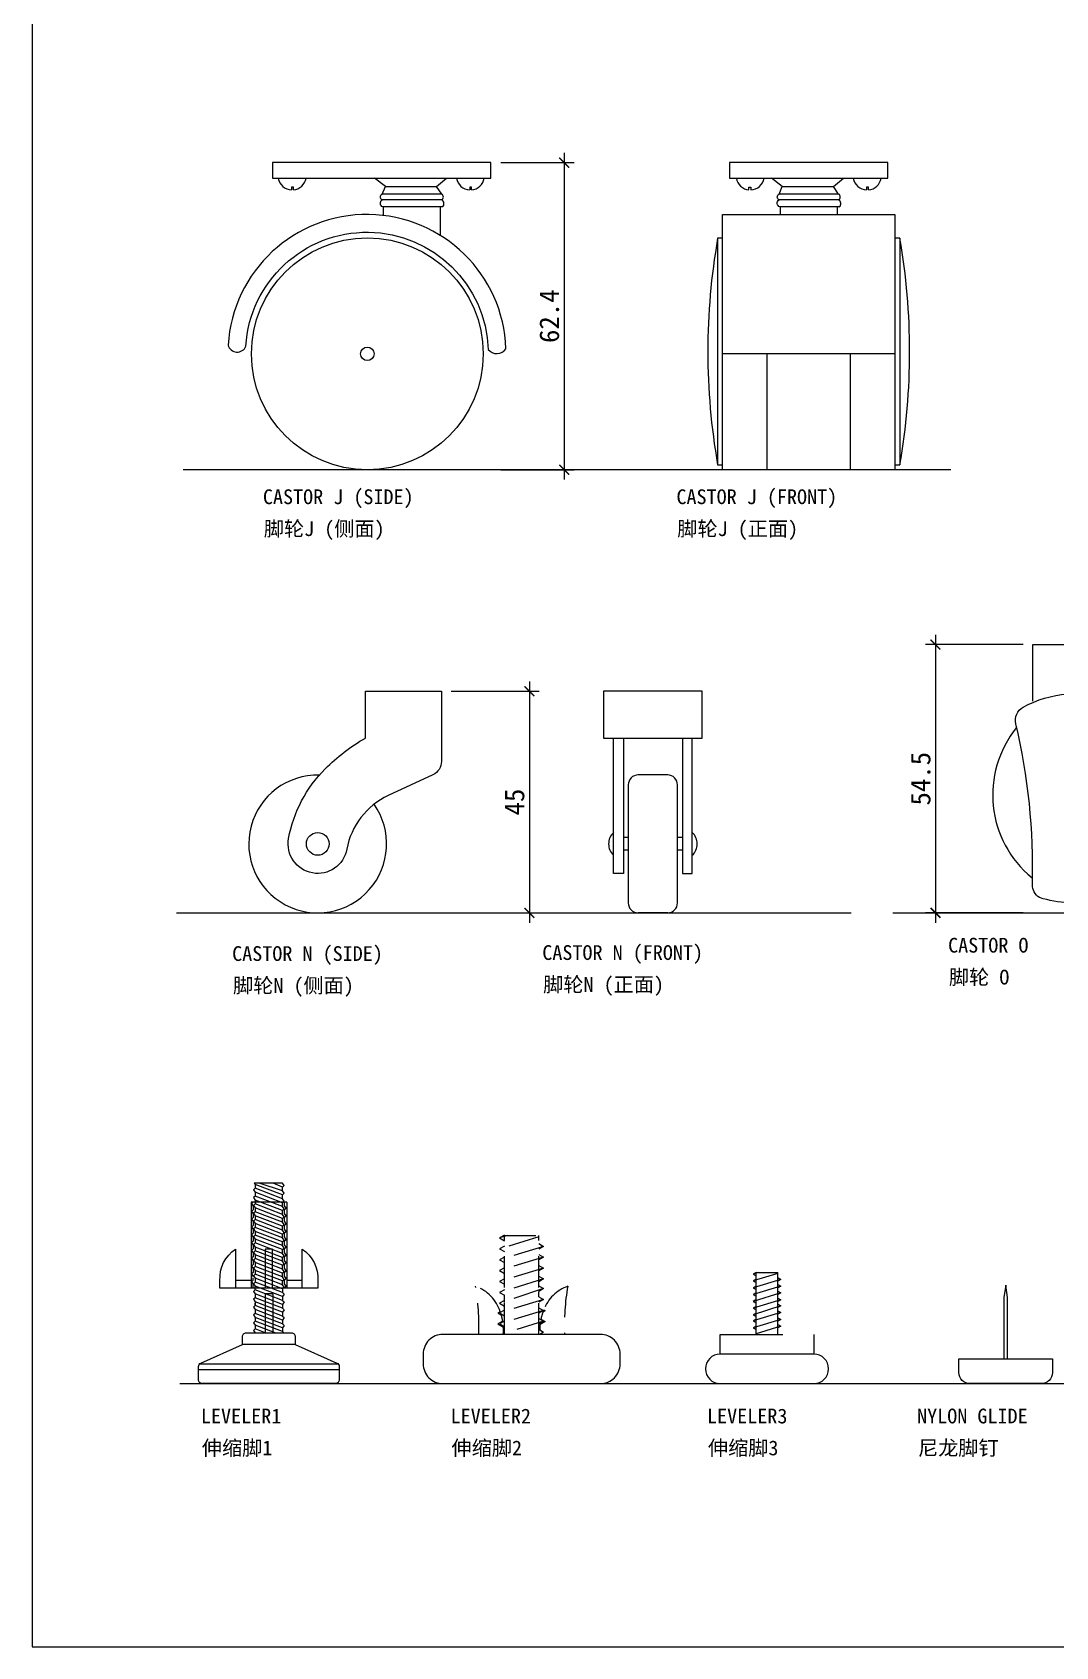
# Model space of a CAD drawing. Header units: millimetres. Extents: x -159360 to -156109, y -82746 to -81402.
# Drawn here: x -159360.1 to -159152.2, y -81966.7 to -81638.8 of the extents above; entities that cross this region are included whole.
import ezdxf
from ezdxf.enums import TextEntityAlignment as Align

# ---------------------------------------------------------------- set-up
doc = ezdxf.new("R2010")
doc.units = ezdxf.units.MM
doc.header["$LTSCALE"] = 2
doc.header["$MEASUREMENT"] = 0
doc.linetypes.add('HIDDEN', pattern=[9.525, 6.35, -3.175])
doc.linetypes.add('HIDDEN2', pattern=[4.7625, 3.175, -1.5875])
doc.layers.get('0').update_dxf_attribs({"linetype": 'CONTINUOUS'})
doc.layers.get('Defpoints').update_dxf_attribs({"linetype": 'CONTINUOUS'})
for name, color, linetype in [('FN-DIM', 141, 'CONTINUOUS'), ('LINE1', 41, 'CONTINUOUS'), ('LINE2', 142, 'CONTINUOUS'), ('LINE4', 134, 'CONTINUOUS')]:
    doc.layers.add(name, color=color, linetype=linetype)
doc.layers.add('标注', color=7, linetype='CONTINUOUS', lineweight=25)
doc.styles.add('HZ', font='simfang.ttf')
doc.styles.add('ROMANS', font='romans.shx', dxfattribs={"bigfont": 'hztxt'})
doc.dimstyles.new('DIM2', dxfattribs={"dimscale": 2, "dimtxt": 2, "dimasz": 1, "dimexe": 1, "dimexo": 1, "dimgap": 0.5, "dimtad": 1, "dimdec": 1, "dimzin": 13, "dimdsep": 46, "dimtxsty": 'ROMANS', "dimblk1": 'ARCHTICK', "dimblk2": 'ARCHTICK', "dimsah": 1, "dimcen": 2, "dimdle": 1, "dimclrd": 256, "dimclre": 256, "dimclrt": 22, "dimadec": 0, "dimazin": 0, "dimtfac": 1, "dimtdec": 1, "dimtmove": 2, "dimatfit": 3, "dimldrblk": 'ARCHTICK', "dimfxl": 1, "dimtolj": 1, "dimtzin": 13, "dimarcsym": 0})

# ---------------------------------------------------------------- blocks, each defined once
blk = doc.blocks.new('CASTOR J(SIDE) 脚轮J(侧面)')
blk.add_lwpolyline([(-22.17, 0), (-22.17, -3.14), (22.17, -3.14), (22.17, 0)], close=True)
blk.add_lwpolyline([(21.61, -37.92, 0.516496), (25.21, -37.79, 0.953235), (-31.21, -37.05, 0.730039), (-27.61, -37.27, -0.953235)], format="xyb", close=True)
blk.add_circle((-2.94, -38.83), 23.54)
at = {"layer": 'LINE1'}
for p, q in [((12.18, -6.39), (0.07, -6.39)), ((0.73, -4.83), (11.13, -4.83)), ((12.18, -7.57), (0.07, -7.57)), ((12.31, -9), (0.2, -9)), ((0.34, -10.73), (0.34, -9)), ((11.85, -9.08), (11.85, -14.76))]:
    blk.add_line(p, q, dxfattribs=at)
for points in [[(0.2, -9, -0.605249), (0.07, -7.57, -0.627034), (0.07, -6.39), (0.73, -4.83), (-1.5, -3.14)], [(12.31, -9, 0.539354), (12.18, -7.57, 0.57274), (12.18, -6.39), (11.13, -4.83), (13.16, -3.14)]]:
    blk.add_lwpolyline(points, format="xyb", dxfattribs=at)
for points in [[(-18.35, -4.97), (-18.35, -5.54)], [(-17.96, -5.53), (-17.96, -4.97), (-18.35, -4.97)], [(18.24, -5.53), (18.24, -4.97), (17.85, -4.97)], [(17.85, -4.97), (17.85, -5.54)]]:
    blk.add_lwpolyline(points, dxfattribs=at)
blk.add_circle((-2.94, -38.83), 1.38, dxfattribs=at)
for centre, start, end in [((-18.22, -2.68), 189.1555, 267.4677), ((-18.22, -2.68), 275.3089, 350.8445), ((17.98, -2.68), 189.1555, 267.4677), ((17.98, -2.68), 275.3089, 350.8445)]:
    blk.add_arc(centre, 2.86, start, end, dxfattribs=at)
blk = doc.blocks.new('CASTOR J(FRONT) 脚轮J(正面)')
for p, q in [((-5.75, -10.53), (-5.76, -9)), ((5.75, -9.08), (5.75, -10.53)), ((-5.75, -10.53), (5.75, -10.53)), ((-17.5, -38.78), (17.5, -38.78))]:
    blk.add_line(p, q)
blk.add_lwpolyline([(16.07, -3.14), (16.07, 0), (-16.07, 0), (-16.07, -3.14)], close=True)
for points in [[(-5.89, -9, -0.605249), (-6.02, -7.57, -0.627034), (-6.02, -6.39), (-5.37, -4.83), (-7.59, -3.14)], [(6.21, -9, 0.539354), (6.08, -7.57, 0.57274), (6.08, -6.39), (5.04, -4.83), (7.07, -3.14)]]:
    blk.add_lwpolyline(points, format="xyb")
blk.add_lwpolyline([(-8.5, -38.78), (-8.5, -62.37), (-17.5, -62.37), (-17.5, -10.53), (17.5, -10.53), (17.5, -62.37), (8.5, -62.37), (8.5, -38.78)])
at = {"layer": 'LINE1'}
for p, q in [((6.08, -6.39), (-6.02, -6.39)), ((-5.37, -4.83), (5.04, -4.83)), ((6.08, -7.57), (-6.02, -7.57)), ((6.21, -9), (-5.89, -9))]:
    blk.add_line(p, q, dxfattribs=at)
at = {"layer": 'LINE1', "extrusion": (-1, 0, 1e-16)}
for p, q in [((-18.5, -15.37), (-18.5, -61.37)), ((18.5, -15.37), (18.5, -61.37))]:
    blk.add_line(p, q, dxfattribs=at)
at = {"layer": 'LINE1'}
for points in [[(-12.15, -5.53), (-12.15, -4.97), (-11.76, -4.97)], [(-11.76, -4.97), (-11.76, -5.54)], [(12.15, -5.53), (12.15, -4.97), (11.76, -4.97)], [(11.76, -4.97), (11.76, -5.54)]]:
    blk.add_lwpolyline(points, dxfattribs=at)
for points in [[(-17.5, -15.37), (-18.5, -15.37, 0.086957), (-18.5, -61.37), (-17.5, -61.37)], [(17.5, -61.37), (18.5, -61.37, 0.086957), (18.5, -15.37), (17.5, -15.37)]]:
    blk.add_lwpolyline(points, format="xyb", dxfattribs=at)
for centre, start, end in [((-11.88, -2.68), 189.1555, 264.6911), ((-11.88, -2.68), 272.5323, 350.8445), ((11.88, -2.68), 189.1555, 267.4677), ((11.88, -2.68), 275.3089, 350.8445)]:
    blk.add_arc(centre, 2.86, start, end, dxfattribs=at)
blk = doc.blocks.new('CASTOR N(FRONT) 脚轮N(正面)')
blk.add_lwpolyline([(-10, 0), (-10, -9.51), (10, -9.51), (10, 0)], close=True)
for points in [[(-6, -9.51), (-6, -37), (-8, -37), (-8, -9.51)], [(6, -9.51), (6, -37), (8, -37), (8, -9.51)]]:
    blk.add_lwpolyline(points)
blk.add_lwpolyline([(3, -45), (-3, -45), (3, -45, 0.414214), (5, -43), (5, -19, 0.414214), (3, -17), (-3, -17, 0.414214), (-5, -19), (-5, -43, 0.414214), (-3, -45)], format="xyb")
at = {"layer": 'LINE1'}
for p, q in [((-5, -29.7), (-6, -29.7)), ((-5, -32.3), (-6, -32.3)), ((6, -29.7), (5, -29.7)), ((6, -32.3), (5, -32.3))]:
    blk.add_line(p, q, dxfattribs=at)
for centre, start, end in [((-5.85, -31), 133.0029, 226.9971), ((5.85, -31), 313.0029, 46.9971)]:
    blk.add_arc(centre, 3.15, start, end, dxfattribs=at)
blk = doc.blocks.new('CASTOR O')
blk.add_lwpolyline([(-6.5, -11.53), (-6.5, 0), (6.5, 0), (6.5, -10.43)])
blk.add_lwpolyline([(11.6, -9.01, 0.488658), (10.17, -9.69), (0.6, -52.79, 0.443016), (1.45, -54), (9.5, -54.98, 0.385573), (12.8, -52.65), (20.88, -16.22, 0.343894), (19.3, -12.88)], format="xyb", close=True)
blk.add_lwpolyline([(0.69, -52.39, -0.077593), (-5.15, -51.39, -0.273181), (-6.63, -48.72, 0.064808), (-9.96, -16.09, -0.338437), (-8.51, -12.74, -0.221169), (9.79, -11.39)], format="xyb")
for centre, radius, start, end in [((7.07, -30.55), 21.75, 140.9437, 230.7524), ((-4.18, -31.96), 24.08, 318.4379, 16.5499)]:
    blk.add_arc(centre, radius, start, end)
at = {"layer": 'LINE1'}
blk.add_line((0, 0), (0, -10.08), dxfattribs=at)
blk = doc.blocks.new('CASTOR N(SIDE) 脚轮N(侧面)')
blk.add_lwpolyline([(-7.73, -9.51), (-7.73, 0), (7.73, 0), (7.73, -14.24, -0.291556), (5.99, -16.96), (-3.09, -21.2, 0.242885), (-11.51, -32.08, -1), (-23.32, -29.92, -0.151609), (-15.89, -15.74, -0.067658)], format="xyb", close=True)
blk.add_arc((-17.41, -31), 14, 88.5918, 35.1085)
at = {"layer": 'LINE1'}
blk.add_circle((-17.41, -31), 2.3, dxfattribs=at)
blk = doc.blocks.new('LEVELER2 伸缩脚2')
blk.add_lwpolyline([(20, -6), (20, -4, 0.414214), (16, 0), (-16, 0, 0.414214), (-20, -4), (-20, -6, 0.414214), (-16, -10), (16, -10, 0.414214)], format="xyb", close=True)
at = {"layer": 'LINE1', "linetype": 'HIDDEN2'}
for p, q in [((-3.5, 20.14), (-4.47, 19.58)), ((-2.84, 20.08), (-4.47, 19.58)), ((3.5, 19.8), (-4.47, 17.37)), ((-3.5, 0), (-3.5, 20.08)), ((-3.5, 20.08), (3.5, 20.08)), ((3.5, 0), (3.5, 20.08)), ((-4.47, 19.58), (-3.5, 19.03)), ((-3.5, 17.92), (-4.47, 17.37)), ((4.47, 17.88), (-4.47, 15.16)), ((-4.47, 17.37), (-3.5, 16.82)), ((3.5, 18.44), (4.47, 17.88)), ((4.47, 17.88), (3.5, 17.33)), ((-3.5, 15.71), (-4.47, 15.16)), ((4.47, 15.67), (-4.47, 12.95)), ((-4.47, 15.16), (-3.5, 14.61)), ((-3.5, 13.5), (-4.47, 12.95)), ((4.47, 13.46), (-4.47, 10.74)), ((3.5, 16.23), (4.47, 15.67)), ((4.47, 15.67), (3.5, 15.12)), ((3.5, 14.01), (4.47, 13.46)), ((4.47, 13.46), (3.5, 12.91)), ((-4.47, 12.95), (-3.5, 12.39)), ((-3.5, 11.29), (-4.47, 10.74)), ((4.47, 11.25), (-4.47, 8.52)), ((-4.47, 10.74), (-3.5, 10.18)), ((3.5, 11.8), (4.47, 11.25)), ((4.47, 11.25), (3.5, 10.7)), ((3.5, 9.85), (4.47, 9.29)), ((4.47, 9.29), (-4.47, 6.31)), ((-3.5, 9.08), (-4.47, 8.52)), ((-4.47, 8.52), (-3.5, 7.97)), ((4.47, 7.08), (-4.47, 4.36)), ((-3.5, 6.86), (-4.47, 6.31)), ((-3.5, 6.86), (-3.5, 7.97)), ((-3.5, 6.49), (-3.5, 7.6)), ((4.47, 9.29), (3.5, 8.74)), ((3.5, 7.63), (3.5, 8.74)), ((3.5, 7.63), (4.47, 7.08)), ((4.47, 7.08), (3.5, 6.53)), ((-4.35, 4.59), (-4.81, 4.32)), ((-4.81, 4.32), (-4.12, 3.93)), ((-4.47, 6.31), (-3.5, 5.76)), ((-3.5, 4.91), (-4.47, 4.36)), ((4.47, 4.87), (-4.47, 2.15)), ((-4.47, 4.36), (-3.5, 3.8)), ((3.5, 5.42), (4.47, 4.87)), ((4.47, 4.87), (3.5, 4.32)), ((4.81, 4.81), (4.32, 4.53)), ((4.5, 4.99), (4.81, 4.81)), ((-3.84, 2.66), (-4.81, 2.11)), ((-4.81, 2.11), (-3.7, 1.48)), ((-3.5, 2.7), (-4.47, 2.15)), ((-4.47, 2.15), (-3.5, 1.59)), ((4.47, 2.66), (-0.97, 1)), ((3.5, 3.21), (4.47, 2.66)), ((4.47, 2.66), (3.5, 2.1)), ((3.69, 0.89), (4.47, 0.45)), ((4.47, 0.45), (3.69, 0)), ((4.81, 2.6), (3.74, 1.98)), ((3.91, 3.11), (4.81, 2.6))]:
    blk.add_line(p, q, dxfattribs=at)
for centre, radius, start, end in [((-56.79, 1.66), 48.12, 358.0271, 9.7175), ((-12.14, 2.07), 8.19, 17.9133, 70.1766), ((12.02, 2.23), 8, 109.3988, 159.8545), ((57.19, 1.65), 48.52, 170.3544, 181.9478), ((-13.91, 0.98), 10.22, 9.5131, 16.7445), ((13.91, 0.98), 10.22, 159.6949, 167.9829), ((-13.91, 0.98), 10.22, 354.4697, 2.7532), ((13.91, 0.98), 10.22, 174.3924, 180.5268), ((13.91, 0.98), 10.22, 185.3821, 185.5303)]:
    blk.add_arc(centre, radius, start, end, dxfattribs=at)
blk = doc.blocks.new('LEVELER3 伸缩脚3')
blk.add_lwpolyline([(-9.5, -6), (9.5, -6, 1), (9.5, 0), (-9.5, 0, 1)], format="xyb", close=True)
at = {"layer": 'LINE1', "linetype": 'HIDDEN'}
for p, q in [((-2.19, 16.58), (-2.79, 16.24)), ((-1.77, 16.55), (-2.79, 16.24)), ((-2.19, 16.55), (2.19, 16.55)), ((-2.19, 4), (-2.19, 16.55)), ((2.19, 4), (2.19, 16.55)), ((2.19, 16.38), (-2.79, 14.86)), ((-2.79, 16.24), (-2.19, 15.89)), ((-2.19, 15.2), (-2.79, 14.86)), ((2.79, 15.18), (-2.79, 13.47)), ((-2.79, 14.86), (-2.19, 14.51)), ((-2.19, 13.82), (-2.79, 13.47)), ((2.79, 13.8), (-2.79, 12.09)), ((-2.79, 13.47), (-2.19, 13.13)), ((2.19, 15.52), (2.79, 15.18)), ((2.79, 15.18), (2.19, 14.83)), ((2.19, 14.14), (2.79, 13.8)), ((2.79, 13.8), (2.19, 13.45)), ((-2.19, 12.44), (-2.79, 12.09)), ((2.79, 12.41), (-2.79, 10.71)), ((-2.79, 12.09), (-2.19, 11.75)), ((-2.19, 11.06), (-2.79, 10.71)), ((2.79, 11.03), (-2.79, 9.33)), ((-2.79, 10.71), (-2.19, 10.36)), ((2.19, 12.76), (2.79, 12.41)), ((2.79, 12.41), (2.19, 12.07)), ((2.19, 11.38), (2.79, 11.03)), ((2.79, 11.03), (2.19, 10.68)), ((2.19, 10.15), (2.79, 9.81)), ((2.79, 9.81), (-2.79, 7.94)), ((-2.19, 9.67), (-2.79, 9.33)), ((-2.79, 9.33), (-2.19, 8.98)), ((2.79, 8.43), (-2.79, 6.72)), ((-2.19, 8.29), (-2.79, 7.94)), ((-2.79, 7.94), (-2.19, 7.6)), ((-2.19, 7.07), (-2.79, 6.72)), ((2.79, 7.04), (-2.79, 5.34)), ((-2.79, 6.72), (-2.19, 6.38)), ((-2.19, 8.29), (-2.19, 8.98)), ((-2.19, 8.06), (-2.19, 8.75)), ((2.79, 9.81), (2.19, 9.46)), ((2.19, 8.77), (2.19, 9.46)), ((2.19, 8.77), (2.79, 8.43)), ((2.79, 8.43), (2.19, 8.08)), ((2.19, 7.39), (2.79, 7.04)), ((2.79, 7.04), (2.19, 6.7)), ((-2.19, 5.69), (-2.79, 5.34)), ((-2.79, 5.34), (-2.19, 4.99)), ((2.79, 5.66), (-2.19, 4.14)), ((2.19, 6.01), (2.79, 5.66)), ((2.79, 5.66), (2.19, 5.32))]:
    blk.add_line(p, q, dxfattribs=at)
blk.add_lwpolyline([(-9.5, 0), (-9.5, 4), (9.5, 4), (9.5, 0)], dxfattribs=at)
blk.add_arc((8.69, 4.62), 6.39, 185.3821, 185.5303, dxfattribs=at)
blk = doc.blocks.new('NYLON GLIDE 尼龙脚钉')
blk.add_lwpolyline([(-9.5, 0), (9.5, 0), (9.5, -2.75, -0.414214), (7.25, -5), (-7.25, -5, -0.414214), (-9.5, -2.75)], format="xyb", close=True)
at = {"layer": 'LINE1', "linetype": 'HIDDEN'}
blk.add_lwpolyline([(0.4, 0), (0.4, 12.5), (0, 15), (-0.4, 12.5), (-0.4, 0)], dxfattribs=at)
blk = doc.blocks.new('LEVELER1 伸缩脚1')
blk.add_lwpolyline([(-14.29, -7.15), (-14.29, -4.49, -0.296392), (-13.82, -3.76), (-5.36, 0), (-5.36, 1.59, -0.414214), (-4.57, 2.38), (4.57, 2.38, -0.414214), (5.36, 1.59), (5.36, 0), (13.82, -3.76, -0.296392), (14.29, -4.49), (14.29, -7.15, -0.414214), (13.5, -7.94), (-13.5, -7.94, -0.414214)], format="xyb", close=True)
at = {"layer": 'LINE1', "linetype": 'HIDDEN'}
for p, q in [((2.78, 32.79), (-2.96, 32.79)), ((2.78, 31.2), (-1.96, 32.79)), ((2.78, 31.97), (0.9, 32.79)), ((2.78, 30.38), (-2.78, 32.51)), ((2.78, 29.62), (-2.78, 31.74)), ((2.78, 28.79), (-2.78, 30.92)), ((2.78, 28.03), (-2.78, 30.16)), ((2.78, 27.21), (-2.78, 29.33)), ((2.78, 26.44), (-2.78, 28.57)), ((2.78, 25.62), (-2.78, 27.75)), ((2.78, 24.85), (-2.78, 26.98)), ((2.78, 24.03), (-2.78, 26.16)), ((2.78, 23.26), (-2.78, 25.39)), ((2.78, 22.44), (-2.78, 24.57)), ((2.78, 21.68), (-2.78, 23.8)), ((2.78, 20.85), (-2.78, 22.98)), ((2.78, 20.09), (-2.78, 22.21)), ((2.78, 19.27), (-2.78, 21.39)), ((2.78, 18.5), (-2.78, 20.63)), ((2.78, 17.68), (-2.78, 19.8)), ((2.78, 16.91), (-2.78, 19.04)), ((2.78, 16.09), (-2.78, 18.22)), ((2.78, 15.32), (-2.78, 17.45)), ((2.78, 14.5), (-2.78, 16.63)), ((-3.18, 13.07), (-3.18, 13.53)), ((2.78, 13.73), (-2.78, 15.86)), ((2.78, 12.91), (-2.78, 15.04)), ((2.78, 12.15), (-2.78, 14.27)), ((2.78, 11.32), (-2.78, 13.45)), ((-3.5, 12.75), (-3.18, 13.07)), ((-3.5, 12.75), (-3.18, 12.25)), ((-3.18, 11.45), (-3.18, 12.25)), ((0.46, 11.45), (-2.78, 12.69)), ((-1.69, 11.45), (-2.78, 11.86)), ((-0.75, 10.32), (-0.75, 2.38)), ((0.83, 10.32), (-0.75, 10.32)), ((0.83, 10.32), (0.83, 2.38))]:
    blk.add_line(p, q, dxfattribs=at)
at = {"layer": 'LINE1'}
for p, q in [((-3.57, 28.91), (-3.57, 11.45)), ((3.65, 28.91), (-3.57, 28.91)), ((3.65, 28.91), (3.65, 11.45)), ((-3.57, 13.03), (-6.75, 13.03)), ((-2.78, 11.1), (-2.78, 11.86)), ((2.78, 8.97), (-2.78, 11.1)), ((2.78, 8.15), (-2.78, 10.28)), ((2.78, 9.74), (-1.69, 11.45)), ((2.78, 10.56), (0.46, 11.45)), ((3.11, 11.65), (2.78, 11.32)), ((6.75, 13.03), (3.65, 13.03)), ((2.78, 7.38), (-2.78, 9.51)), ((0.63, 7.38), (-2.78, 8.69)), ((2.78, 6.56), (-2.78, 8.69)), ((-2.78, 7.92), (-2.78, 8.38)), ((2.78, 5.79), (-2.78, 7.92)), ((2.78, 4.97), (-2.78, 7.1)), ((2.78, 4.21), (-2.78, 6.33)), ((2.78, 3.38), (-2.78, 5.51)), ((2.78, 2.62), (-2.78, 4.75)), ((1.25, 2.38), (-2.78, 3.92)), ((5.36, 0), (-5.36, 0)), ((-0.75, 2.38), (-2.78, 3.16)), ((14.29, -5.16), (-14.29, -5.16)), ((14.1, -3.97), (-14.1, -3.97))]:
    blk.add_line(p, q, dxfattribs=at)
at = {"layer": 'LINE1', "linetype": 'HIDDEN'}
for points in [[(-2.96, 32.79), (-2.78, 32.51), (-2.78, 31.74), (-3.11, 31.42), (-2.78, 30.92), (-2.78, 30.16), (-3.11, 29.83), (-2.78, 29.33), (-2.78, 28.57), (-3.11, 28.24), (-2.78, 27.75), (-2.78, 26.98), (-3.11, 26.66), (-2.78, 26.16), (-2.78, 25.39), (-3.11, 25.07), (-2.78, 24.57), (-2.78, 23.8), (-3.11, 23.48), (-2.78, 22.98), (-2.78, 22.21), (-3.11, 21.89), (-2.78, 21.39), (-2.78, 20.63), (-3.11, 20.3), (-2.78, 19.8), (-2.78, 19.04), (-3.11, 18.72), (-2.78, 18.22), (-2.78, 17.45), (-3.11, 17.13), (-2.78, 16.63), (-2.78, 15.86), (-3.11, 15.54), (-2.78, 15.04), (-2.78, 14.27), (-3.11, 13.95), (-2.78, 13.45), (-2.78, 12.69), (-3.11, 12.36), (-2.78, 11.86)], [(3.11, 11.65), (2.78, 12.15), (2.78, 12.91), (3.11, 13.24), (2.78, 13.73), (2.78, 14.5), (3.11, 14.82), (2.78, 15.32), (2.78, 16.09), (3.11, 16.41), (2.78, 16.91), (2.78, 17.68), (3.11, 18), (2.78, 18.5), (2.78, 19.27), (3.11, 19.59), (2.78, 20.09), (2.78, 20.85), (3.11, 21.18), (2.78, 21.68), (2.78, 22.44), (3.11, 22.76), (2.78, 23.26), (2.78, 24.03), (3.11, 24.35), (2.78, 24.85), (2.78, 25.62), (3.11, 25.94), (2.78, 26.44), (2.78, 27.21), (3.11, 27.53), (2.78, 28.03), (2.78, 28.79), (3.11, 29.12), (2.78, 29.62), (2.78, 30.38), (3.11, 30.71), (2.78, 31.2), (2.78, 31.97), (3.11, 32.29), (2.78, 32.79)], [(-3.22, 28.91), (-3.5, 28.63), (-3.18, 28.13), (-3.18, 27.37), (-3.5, 27.04), (-3.18, 26.54), (-3.18, 25.78), (-3.5, 25.46), (-3.18, 24.96), (-3.18, 24.19), (-3.5, 23.87), (-3.18, 23.37), (-3.18, 22.6), (-3.5, 22.28), (-3.18, 21.78), (-3.18, 21.01), (-3.5, 20.69), (-3.18, 20.19), (-3.18, 19.43), (-3.5, 19.1), (-3.18, 18.6), (-3.18, 17.84), (-3.5, 17.51), (-3.18, 17.02), (-3.18, 16.25), (-3.5, 15.93), (-3.18, 15.43), (-3.18, 14.66), (-3.5, 14.34), (-3.18, 13.84)], [(3.18, 11.45), (3.18, 11.5), (3.5, 11.82), (3.18, 12.32), (3.18, 13.09), (3.5, 13.41), (3.18, 13.91), (3.18, 14.68), (3.5, 15), (3.18, 15.5), (3.18, 16.26), (3.5, 16.59), (3.18, 17.09), (3.18, 17.85), (3.5, 18.18), (3.18, 18.67), (3.18, 19.44), (3.5, 19.76), (3.18, 20.26), (3.18, 21.03), (3.5, 21.35), (3.18, 21.85), (3.18, 22.62), (3.5, 22.94), (3.18, 23.44), (3.18, 24.2), (3.5, 24.53), (3.18, 25.03), (3.18, 25.79), (3.5, 26.12), (3.18, 26.61), (3.18, 27.38), (3.5, 27.7), (3.18, 28.2), (3.18, 28.91)]]:
    blk.add_lwpolyline(points, dxfattribs=at)
at = {"layer": 'LINE1'}
blk.add_lwpolyline([(6.75, 11.45), (6.75, 19.39, -0.268457), (9.93, 13.03), (9.93, 11.45), (0, 11.45), (-9.93, 11.45), (-9.93, 13.03, -0.268457), (-6.75, 19.39), (-6.75, 11.45)], format="xyb", dxfattribs=at)
for points in [[(0.75, 11.45), (0.75, 19.39), (-0.75, 19.39), (-0.75, 11.45)], [(-2.78, 11.1), (-3.11, 10.77), (-2.78, 10.28), (-2.78, 9.51), (-3.11, 9.19), (-2.78, 8.69), (-2.78, 7.92), (-3.11, 7.6), (-2.78, 7.1), (-2.78, 6.33), (-3.11, 6.01), (-2.78, 5.51), (-2.78, 4.75), (-3.11, 4.42), (-2.78, 3.92), (-2.78, 3.16), (-3.11, 2.83), (-2.81, 2.38)], [(2.78, 11.32), (2.78, 11.32), (2.78, 10.56), (3.11, 10.23), (2.78, 9.74), (2.78, 8.97), (3.11, 8.65), (2.78, 8.15), (2.78, 7.38), (3.11, 7.06), (2.78, 6.56), (2.78, 5.79), (3.11, 5.47), (2.78, 4.97), (2.78, 4.21), (3.11, 3.88), (2.78, 3.38), (2.78, 2.62), (3.02, 2.38)]]:
    blk.add_lwpolyline(points, dxfattribs=at)
blk = doc.blocks.new('_ARCHTICK')
at = {"color": 0, "linetype": 'ByBlock', "const_width": 0.15}
blk.add_lwpolyline([(-0.5, -0.5), (0.5, 0.5)], dxfattribs=at)
blk = doc.blocks.new('*D254')
at = {"layer": 'Defpoints', "color": 0, "ltscale": 5, "transparency": 16777216}
for p in [(-159266.9, -81665.28), (-159266.9, -81727.65), (-159252.03, -81727.65)]:
    blk.add_point(p, dxfattribs=at)
at = {"layer": 'FN-DIM', "lineweight": -2, "ltscale": 5, "transparency": 16777216}
for p, q in [((-159252.03, -81663.28), (-159252.03, -81729.65)), ((-159264.9, -81665.28), (-159250.03, -81665.28)), ((-159264.9, -81727.65), (-159250.03, -81727.65))]:
    blk.add_line(p, q, dxfattribs=at)
at = {"layer": 'FN-DIM', "lineweight": -2, "ltscale": 5, "transparency": 16777216, "xscale": 2, "yscale": 2, "zscale": 2}
for p, rotation in [((-159252.03, -81665.28), 90), ((-159252.03, -81727.65), 270)]:
    blk.add_blockref('_ARCHTICK', p, dxfattribs=dict(at, rotation=rotation))
at = {"layer": 'FN-DIM', "color": 22, "ltscale": 5, "transparency": 16777216, "insert": (-159255.03, -81696.47), "char_height": 4, "attachment_point": 5, "rotation": 90, "style": 'HZ'}
blk.add_mtext('\\A1;62.4', dxfattribs=at)
blk = doc.blocks.new('*D258')
at = {"layer": 'Defpoints', "color": 0, "ltscale": 5, "transparency": 16777216}
for p in [(-159276.96, -81772.65), (-159276.96, -81817.65), (-159259.1, -81817.65)]:
    blk.add_point(p, dxfattribs=at)
at = {"layer": 'FN-DIM', "lineweight": -2, "ltscale": 5, "transparency": 16777216}
for p, q in [((-159274.96, -81772.65), (-159257.1, -81772.65)), ((-159259.1, -81770.65), (-159259.1, -81819.65)), ((-159274.96, -81817.65), (-159257.1, -81817.65))]:
    blk.add_line(p, q, dxfattribs=at)
at = {"layer": 'FN-DIM', "lineweight": -2, "ltscale": 5, "transparency": 16777216, "xscale": 2, "yscale": 2, "zscale": 2}
for p, rotation in [((-159259.1, -81772.65), 90), ((-159259.1, -81817.65), 270)]:
    blk.add_blockref('_ARCHTICK', p, dxfattribs=dict(at, rotation=rotation))
at = {"layer": 'FN-DIM', "color": 22, "ltscale": 5, "transparency": 16777216, "insert": (-159262.1, -81795.15), "char_height": 4, "attachment_point": 5, "rotation": 90, "style": 'HZ'}
blk.add_mtext('\\A1;45', dxfattribs=at)
blk = doc.blocks.new('*D259')
at = {"layer": 'Defpoints', "color": 0, "ltscale": 5, "transparency": 16777216}
for p in [(-159156.81, -81763.16), (-159176.61, -81817.65), (-159156.81, -81817.65)]:
    blk.add_point(p, dxfattribs=at)
at = {"layer": 'FN-DIM', "lineweight": -2, "ltscale": 5, "transparency": 16777216}
for p, q in [((-159158.81, -81763.16), (-159178.61, -81763.16)), ((-159176.61, -81761.16), (-159176.61, -81819.65)), ((-159158.81, -81817.65), (-159178.61, -81817.65))]:
    blk.add_line(p, q, dxfattribs=at)
at = {"layer": 'FN-DIM', "lineweight": -2, "ltscale": 5, "transparency": 16777216, "xscale": 2, "yscale": 2, "zscale": 2}
for p, rotation in [((-159176.61, -81763.16), 90), ((-159176.61, -81817.65), 270)]:
    blk.add_blockref('_ARCHTICK', p, dxfattribs=dict(at, rotation=rotation))
at = {"layer": 'FN-DIM', "color": 22, "ltscale": 5, "transparency": 16777216, "insert": (-159179.61, -81790.41), "char_height": 4, "attachment_point": 5, "rotation": 90, "style": 'HZ'}
blk.add_mtext('\\A1;54.5', dxfattribs=at)

msp = doc.modelspace()

# ---------------------------------------------------------------- linework, layer by layer
at = {"layer": 'Defpoints', "color": 0}
msp.add_lwpolyline([(-158547.56, -81793.92), (-158547.56, -81402.01), (-159360.06, -81402.01), (-159360.06, -81966.71), (-158547.56, -81966.71), (-158547.56, -81793.92)], close=True, dxfattribs=at)
at = {"layer": 'LINE4', "color": 0}
for p, q in [((-159173.53, -81727.65), (-159329.42, -81727.65)), ((-159330.8, -81817.65), (-159193.71, -81817.65)), ((-159185.3, -81817.65), (-159125.71, -81817.65)), ((-159330.06, -81913.27), (-159145.72, -81913.27))]:
    msp.add_line(p, q, dxfattribs=at)

# ---------------------------------------------------------------- block references
at = {"layer": 'LINE2', "color": 0}
for name, p in [('CASTOR J(SIDE) 脚轮J(侧面)', (-159289.07, -81665.28)), ('CASTOR J(FRONT) 脚轮J(正面)', (-159202.36, -81665.28)), ('CASTOR O', (-159150.31, -81763.16)), ('CASTOR N(SIDE) 脚轮N(侧面)', (-159284.68, -81772.65)), ('CASTOR N(FRONT) 脚轮N(正面)', (-159234.01, -81772.65)), ('LEVELER1 伸缩脚1', (-159312.01, -81905.33)), ('LEVELER2 伸缩脚2', (-159260.67, -81903.27)), ('LEVELER3 伸缩脚3', (-159210.83, -81907.27)), ('NYLON GLIDE 尼龙脚钉', (-159162.36, -81908.27))]:
    msp.add_blockref(name, p, dxfattribs=at)

# ---------------------------------------------------------------- texts
at = {"layer": '标注', "color": 0, "style": 'HZ'}
for s, p in [('CASTOR J (SIDE) ', (-159313.22, -81731.64)), ('CASTOR J (FRONT) ', (-159229.23, -81731.64)), ('脚轮J (侧面)', (-159313.03, -81738.12)), ('脚轮J (正面)', (-159229.05, -81738.12)), ('CASTOR N (SIDE) ', (-159319.47, -81824.42)), ('CASTOR N (FRONT) ', (-159256.48, -81824.22)), ('CASTOR O', (-159174.05, -81822.73)), ('脚轮 O', (-159173.87, -81829.21)), ('脚轮N (侧面)', (-159319.28, -81830.9)), ('脚轮N (正面)', (-159256.29, -81830.7)), ('LEVELER1', (-159325.81, -81918.35)), ('LEVELER2', (-159275.1, -81918.35)), ('LEVELER3', (-159223.02, -81918.35)), ('NYLON GLIDE ', (-159180.35, -81918.35)), ('伸缩脚1', (-159325.62, -81924.83)), ('伸缩脚2', (-159274.91, -81924.83)), ('伸缩脚3', (-159222.83, -81924.83)), ('尼龙脚钉', (-159180.16, -81924.83))]:
    msp.add_text(s, height=3, dxfattribs=at).set_placement(p, align=Align.TOP_LEFT)

# ---------------------------------------------------------------- dimensions: what is measured, and where the dimension line sits
at = {"layer": 'FN-DIM', "color": 0, "ltscale": 5}
for base, p1, p2, picture, middle in [((-159252.03, -81727.65), (-159266.9, -81665.28), (-159266.9, -81727.65), '*D254', (-159255.03, -81696.47)), ((-159176.61, -81817.65), (-159156.81, -81763.16), (-159156.81, -81817.65), '*D259', (-159179.61, -81790.41)), ((-159259.1, -81817.65), (-159276.96, -81772.65), (-159276.96, -81817.65), '*D258', (-159262.1, -81795.15))]:
    dim = msp.add_linear_dim(base=base, p1=p1, p2=p2, angle=90, dimstyle='DIM2', override={"dimtxsty": 'HZ'}, dxfattribs=at)
    dim.commit()
    dim.dimension.update_dxf_attribs({"geometry": picture, "text_midpoint": middle})

doc.saveas('drawing.dxf')
